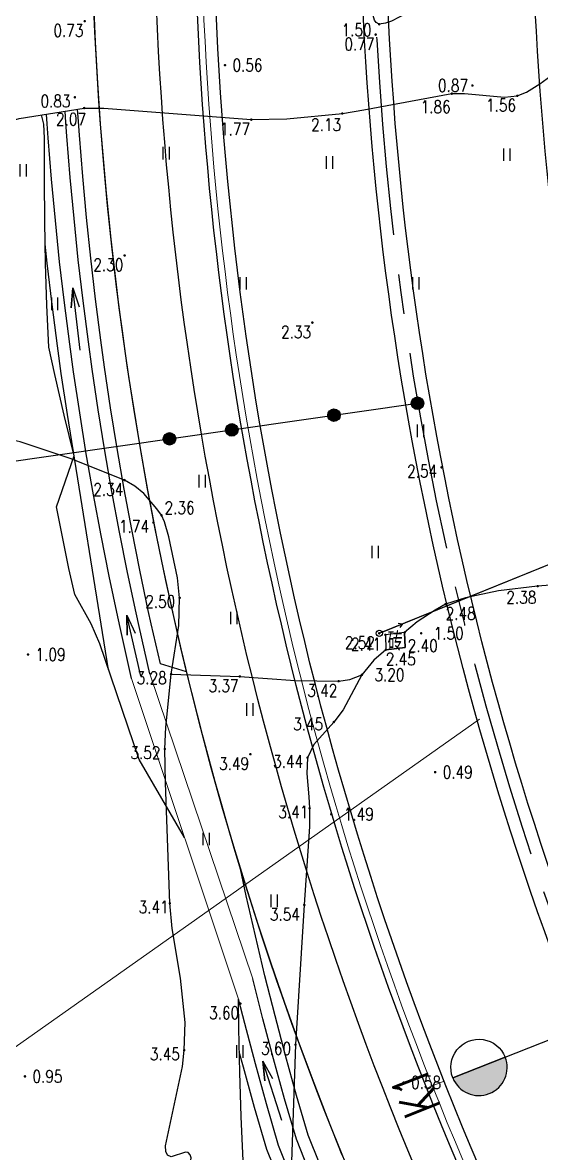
# Model space of a CAD drawing. Extents: x 500036 to 1001740, y 2543128 to 5086681.
# Drawn here: x 500704.8 to 500746.3, y 2543538.4 to 2543628.8 of the extents above; entities that cross this region are included whole.
import ezdxf
from ezdxf.enums import TextEntityAlignment as Align

# ---------------------------------------------------------------- set-up
doc = ezdxf.new("R2010")
doc.units = 0
doc.header["$LTSCALE"] = 0.5
doc.linetypes.add('CENTER', pattern=[50.8, 31.75, -6.35, 6.35, -6.35])
doc.layers.get('0').update_dxf_attribs({"linetype": 'CONTINUOUS', "lineweight": 5})
for name, color, linetype in [('GCD', 8, 'CONTINUOUS'), ('LJBX', 7, 'CONTINUOUS'), ('SPX', 4, 'CONTINUOUS'), ('station', 6, 'CONTINUOUS'), ('zhix', 2, 'CONTINUOUS'), ('分隔带', 3, 'CONTINUOUS'), ('地形图', 8, 'CONTINUOUS'), ('流水线', 5, 'CONTINUOUS'), ('路基边线', 1, 'CONTINUOUS'), ('路面边线', 7, 'CONTINUOUS')]:
    doc.layers.add(name, color=color, linetype=linetype)
doc.layers.add('标注', color=4, linetype='CONTINUOUS', lineweight=15)
doc.layers.add('隧道', color=6, linetype='CONTINUOUS', lineweight=5)
doc.styles.add('GTF_XW', font='simplex1.shx', dxfattribs={"width": 0.7, "bigfont": 'hztxt.shx'})
doc.styles.add('HZ', font='romans.shx', dxfattribs={"width": 0.8, "bigfont": 'hztxt.shx'})
doc.linetypes.add('10421', pattern='A,2,[150,AAA.SHX,S=1,R=0,X=0,Y=1],1e-11', length=2)

# ---------------------------------------------------------------- blocks, each defined once
blk = doc.blocks.new('公里标')
at = {"layer": 'station'}
h = blk.add_hatch(color=256, dxfattribs=at)
edge = h.paths.add_edge_path()
edge.add_arc((0, 13), 3, 90, 270)
edge.add_line((0, 10), (0, 16))
blk.add_line((0, 16), (0, 0), dxfattribs=at)
blk.add_lwpolyline([(0, 16, 1), (0, 10)], format="xyb", close=True, dxfattribs=at)
blk.add_lwpolyline([(0, 16, -1), (0, 10, -15.340907)], format="xyb", dxfattribs=at)
blk = doc.blocks.new('GC200')
at = {"linetype": 'Continuous', "const_width": 0.2, "flags": 128}
blk.add_lwpolyline([(-0.1, 0, 1), (0.1, 0, 1)], format="xyb", close=True, dxfattribs=at)
blk = doc.blocks.new('gc121')
for p, q in [((-0.5, -1), (-0.5, 1)), ((0.5, -1), (0.5, 1))]:
    blk.add_line(p, q)
blk = doc.blocks.new('gc013b')
at = {"linetype": 'Continuous'}
blk.add_line((0.5, 0), (4, 0), dxfattribs=at)
at = {"linetype": 'Continuous', "flags": 128}
blk.add_lwpolyline([(3.39, 0.35), (4, 0), (3.39, -0.35)], dxfattribs=at)
blk = doc.blocks.new('gc170')
at = {"linetype": 'Continuous'}
blk.add_circle((0, 0), 0.5, dxfattribs=at)

msp = doc.modelspace()

# ---------------------------------------------------------------- hatches: boundary and pattern name
at = {"layer": '路面边线'}
h = msp.add_hatch(color=256, dxfattribs=at)
edge = h.paths.add_edge_path()
edge.add_arc((500736.347, 2543598.377), 0.5, 0, 360)
h = msp.add_hatch(color=256, dxfattribs=at)
edge = h.paths.add_edge_path()
edge.add_arc((500729.665, 2543597.418), 0.5, 0, 360)
h = msp.add_hatch(color=256, dxfattribs=at)
edge = h.paths.add_edge_path()
edge.add_arc((500721.499, 2543596.245), 0.5, 0, 360)
h = msp.add_hatch(color=256, dxfattribs=at)
edge = h.paths.add_edge_path()
edge.add_arc((500716.511, 2543595.528), 0.5, 0, 360)

# ---------------------------------------------------------------- linework, layer by layer
at = {"layer": 'LJBX', "flags": 128}
msp.add_lwpolyline([(500730.332, 2543538.27), (500729.118, 2543541.307), (500727.941, 2543544.357), (500726.8, 2543547.422), (500725.696, 2543550.5), (500724.629, 2543553.591), (500723.6, 2543556.695), (500722.608, 2543559.811), (500721.653, 2543562.938), (500720.735, 2543566.077), (500719.856, 2543569.226), (500719.014, 2543572.386), (500718.211, 2543575.556), (500717.445, 2543578.735), (500716.718, 2543581.923), (500716.029, 2543585.12), (500715.378, 2543588.324), (500714.766, 2543591.536), (500714.192, 2543594.756), (500713.658, 2543597.982), (500713.161, 2543601.214), (500712.704, 2543604.452), (500712.286, 2543607.695), (500711.906, 2543610.943), (500711.566, 2543614.195), (500711.264, 2543617.451), (500711.002, 2543620.71), (500710.779, 2543623.973), (500710.595, 2543627.237), (500710.45, 2543630.504)], dxfattribs=at)
at = {"layer": 'SPX', "flags": 128}
for points in [[(500714.939, 2543576.746), (500714.074, 2543580.529), (500713.837, 2543581.609), (500713.154, 2543584.841), (500712.511, 2543588.082), (500711.906, 2543591.33), (500711.34, 2543594.585), (500710.813, 2543597.847), (500710.326, 2543601.114), (500710.023, 2543603.298), (500709.601, 2543606.573), (500709.219, 2543609.855), (500708.877, 2543613.14), (500708.574, 2543616.43), (500708.31, 2543619.72), (500708.23, 2543620.825), (500708.176, 2543621.734)], [(500717.878, 2543576.915), (500715.784, 2543577.538), (500715.05, 2543580.748), (500714.814, 2543581.82), (500714.134, 2543585.041), (500713.493, 2543588.271), (500712.89, 2543591.507), (500712.326, 2543594.751), (500711.802, 2543598.001), (500711.316, 2543601.257), (500711.014, 2543603.43), (500710.594, 2543606.695), (500710.213, 2543609.965), (500709.872, 2543613.238), (500709.57, 2543616.516), (500709.307, 2543619.796), (500709.228, 2543620.89), (500709.168, 2543621.893)], [(500717.723, 2543563.671), (500714.081, 2543569.905), (500710.95, 2543579.13), (500710.249, 2543580.732), (500708.946, 2543583.085), (500708.464, 2543585.177), (500707.465, 2543590.099), (500708.891, 2543594.164), (500708.1, 2543597.414), (500707.347, 2543600.676), (500706.866, 2543602.858), (500706.716, 2543606.207), (500706.607, 2543609.555), (500706.538, 2543612.9), (500706.51, 2543616.242), (500706.523, 2543619.581), (500706.459, 2543620.687), (500706.273, 2543621.428)], [(500713.485, 2543576.374), (500712.611, 2543580.201), (500712.37, 2543581.293), (500711.685, 2543584.54), (500711.038, 2543587.798), (500710.429, 2543591.064), (500709.861, 2543594.338), (500709.331, 2543597.617), (500708.841, 2543600.9), (500708.536, 2543603.099), (500708.112, 2543606.391), (500707.728, 2543609.69), (500707.384, 2543612.994), (500707.079, 2543616.301), (500706.814, 2543619.606), (500706.733, 2543620.726), (500706.688, 2543621.495)], [(500711.636, 2543577.068), (500708.343, 2543597.464), (500707.852, 2543600.758), (500707.545, 2543602.966), (500707.12, 2543606.269), (500706.734, 2543609.581), (500706.575, 2543611.107)], [(500735.206, 2543522.488), (500733.801, 2543525.466), (500732.431, 2543528.461), (500731.097, 2543531.472), (500729.8, 2543534.499), (500728.538, 2543537.541), (500727.603, 2543539.867), (500726.68, 2543543.04), (500725.796, 2543546.22), (500724.952, 2543549.408), (500724.147, 2543552.602), (500723.382, 2543555.802), (500722.656, 2543559.008), (500722.194, 2543561.148)], [(500734.302, 2543522.062), (500732.894, 2543525.045), (500731.519, 2543528.051), (500730.18, 2543531.073), (500728.878, 2543534.11), (500727.613, 2543537.163), (500726.657, 2543539.54), (500725.718, 2543542.766), (500724.831, 2543545.958), (500723.984, 2543549.157), (500723.176, 2543552.363)], [(500722.411, 2543537.81), (500722.246, 2543541.345), (500722.128, 2543544.868), (500722.058, 2543548.38), (500722.041, 2543550.727)], [(500732.945, 2543521.421), (500731.533, 2543524.413), (500730.151, 2543527.435), (500728.805, 2543530.473), (500727.496, 2543533.528), (500726.224, 2543536.596), (500725.237, 2543539.049), (500724.275, 2543542.356), (500723.383, 2543545.565), (500722.531, 2543548.782), (500722.041, 2543550.727)], [(500725.298, 2543536.218), (500724.291, 2543538.722), (500723.313, 2543542.082), (500722.418, 2543545.304), (500722.095, 2543546.524)]]:
    msp.add_lwpolyline(points, dxfattribs=at)
at = {"layer": 'zhix', "linetype": 'CENTER', "flags": 128}
msp.add_lwpolyline([(500793.177, 2543473.03), (500792.623, 2543473.863), (500792.07, 2543474.696), (500791.517, 2543475.529), (500790.964, 2543476.363), (500790.411, 2543477.196), (500789.859, 2543478.029), (500789.306, 2543478.863), (500788.754, 2543479.697), (500788.203, 2543480.531), (500787.652, 2543481.365), (500787.101, 2543482.2), (500786.551, 2543483.035), (500786.001, 2543483.871), (500785.452, 2543484.707), (500784.904, 2543485.543), (500784.357, 2543486.38), (500783.81, 2543487.217), (500783.264, 2543488.055), (500782.719, 2543488.893), (500782.174, 2543489.732), (500781.631, 2543490.572), (500781.089, 2543491.412), (500780.548, 2543492.253), (500780.008, 2543493.094), (500779.469, 2543493.937), (500778.931, 2543494.78), (500778.395, 2543495.624), (500777.859, 2543496.468), (500777.326, 2543497.314), (500776.793, 2543498.161), (500776.262, 2543499.008), (500775.733, 2543499.856), (500775.205, 2543500.706), (500774.679, 2543501.556), (500774.154, 2543502.407), (500773.631, 2543503.26), (500773.11, 2543504.113), (500772.59, 2543504.968), (500772.073, 2543505.823), (500771.557, 2543506.68), (500771.044, 2543507.538), (500770.532, 2543508.397), (500770.022, 2543509.258), (500769.515, 2543510.119), (500769.009, 2543510.982), (500768.506, 2543511.846), (500768.006, 2543512.712), (500767.507, 2543513.579), (500767.011, 2543514.447), (500766.517, 2543515.317), (500766.026, 2543516.188), (500765.537, 2543517.06), (500765.051, 2543517.934), (500764.568, 2543518.81), (500764.087, 2543519.687), (500763.609, 2543520.565), (500763.134, 2543521.445), (500762.662, 2543522.326), (500762.193, 2543523.209), (500761.726, 2543524.094), (500761.263, 2543524.98), (500760.803, 2543525.868), (500760.346, 2543526.757), (500759.892, 2543527.648), (500759.441, 2543528.541), (500758.994, 2543529.436), (500758.55, 2543530.332), (500758.11, 2543531.229), (500757.673, 2543532.129), (500757.239, 2543533.03, -0.10866), (500732.772, 2543637.598), (500732.761, 2543638.598), (500732.753, 2543639.598), (500732.75, 2543640.598), (500732.75, 2543641.598), (500732.754, 2543642.598), (500732.762, 2543643.598), (500732.773, 2543644.598), (500732.788, 2543645.598), (500732.807, 2543646.598), (500732.829, 2543647.597), (500732.854, 2543648.597), (500732.883, 2543649.597), (500732.915, 2543650.596), (500732.951, 2543651.596), (500732.989, 2543652.595), (500733.031, 2543653.594), (500733.076, 2543654.593), (500733.124, 2543655.592), (500733.175, 2543656.59), (500733.228, 2543657.589), (500733.285, 2543658.587), (500733.344, 2543659.586), (500733.407, 2543660.584), (500733.471, 2543661.582), (500733.539, 2543662.579), (500733.609, 2543663.577), (500733.681, 2543664.574), (500733.756, 2543665.571), (500733.834, 2543666.568), (500733.913, 2543667.565), (500733.995, 2543668.562), (500734.079, 2543669.558), (500734.166, 2543670.555), (500734.254, 2543671.551), (500734.345, 2543672.547), (500734.437, 2543673.542), (500734.531, 2543674.538), (500734.628, 2543675.533), (500734.726, 2543676.528), (500734.826, 2543677.523), (500734.927, 2543678.518), (500735.031, 2543679.513), (500735.135, 2543680.507), (500735.242, 2543681.502), (500735.35, 2543682.496), (500735.459, 2543683.49), (500735.569, 2543684.484), (500735.681, 2543685.477), (500735.795, 2543686.471), (500735.909, 2543687.464), (500736.024, 2543688.458), (500736.141, 2543689.451), (500736.259, 2543690.444), (500736.377, 2543691.437), (500736.497, 2543692.43), (500736.617, 2543693.423), (500736.738, 2543694.415), (500736.86, 2543695.408), (500736.983, 2543696.4), (500737.106, 2543697.393), (500737.229, 2543698.385), (500737.354, 2543699.377), (500737.478, 2543700.369), (500737.603, 2543701.361), (500737.729, 2543702.354), (500737.855, 2543703.346), (500737.98, 2543704.338), (500738.107, 2543705.33), (500738.233, 2543706.322), (500738.359, 2543707.314), (500779.058, 2544027.005)], format="xyb", dxfattribs=at)
at = {"layer": '分隔带', "flags": 128}
for points in [[(500778.47, 2543463.092, -0.03434), (500741.486, 2543525.408, -0.108749), (500715.274, 2543637.382)], [(500741.593, 2543532.907, -0.102319), (500718.523, 2543637.422)], [(500791.511, 2543471.924, -0.034993), (500756.337, 2543532.598, -0.108661), (500731.772, 2543637.586)], [(500794.843, 2543474.137, -0.035001), (500758.141, 2543533.463, -0.108658), (500733.772, 2543637.611)]]:
    msp.add_lwpolyline(points, format="xyb", dxfattribs=at)
at = {"layer": '地形图', "linetype": 'Continuous'}
msp.add_line((500735.138, 2543580.736), (500758.08, 2543590.042), dxfattribs=at)
at = {"layer": '地形图', "linetype": '10421', "flags": 128}
for points in [[(500860.343, 2543851.928), (500860.047, 2543848.173), (500860.224, 2543843.871), (500860.586, 2543841.436), (500861.444, 2543839.235), (500862.157, 2543836.826), (500862.338, 2543834.809), (500861.901, 2543832.451), (500860.911, 2543830.439), (500859.128, 2543827.609), (500851.893, 2543817.011), (500850.945, 2543815.282), (500850.008, 2543813.394), (500847.518, 2543806.489), (500847.098, 2543805.734), (500846.64, 2543805.158), (500845.603, 2543804.195), (500844.63, 2543803.65), (500843.912, 2543803.41), (500843.033, 2543803.431), (500841.899, 2543803.694), (500838.886, 2543804.666), (500837.358, 2543805.028), (500836.219, 2543805.211), (500835.198, 2543805.278), (500833.319, 2543805.204), (500832.559, 2543805.261), (500831.069, 2543805.446), (500823.29, 2543806.657), (500820.881, 2543807.2), (500817.506, 2543808.162), (500813.685, 2543809.652), (500811.133, 2543811.063), (500810.562, 2543811.189), (500809.059, 2543811.24), (500806.627, 2543811.101), (500804.968, 2543810.83), (500804.108, 2543810.524), (500803.544, 2543810.028), (500802.875, 2543809.264), (500802.289, 2543808.208), (500801.898, 2543807.177), (500801.711, 2543806.174), (500801.722, 2543805.504), (500802.184, 2543804.167), (500802.293, 2543803.494), (500802.284, 2543802.744), (500802.173, 2543802.052), (500802.121, 2543801.759), (500802.038, 2543801.542), (500801.778, 2543801.351), (500798.924, 2543800.552), (500798.309, 2543800.226), (500798.148, 2543800.084), (500798.065, 2543799.938), (500797.985, 2543799.517), (500798.448, 2543797.098), (500798.544, 2543796.806), (500798.733, 2543796.507), (500798.851, 2543796.454), (500799.025, 2543796.436), (500799.182, 2543796.474), (500799.312, 2543796.541), (500800.273, 2543797.618), (500800.469, 2543797.754), (500800.737, 2543797.895), (500801.053, 2543797.953), (500801.388, 2543797.941), (500804.649, 2543797.386), (500805.832, 2543797.09), (500809.789, 2543795.991), (500814.45, 2543794.43), (500819.265, 2543792.747), (500823.708, 2543790.935), (500830.01, 2543788.428), (500830.42, 2543788.161), (500830.684, 2543787.752), (500830.717, 2543787.25), (500830.635, 2543786.574), (500828.876, 2543781.625), (500824.671, 2543771.397), (500823.392, 2543767.802), (500820.356, 2543759.78), (500819.801, 2543757.665), (500819.636, 2543756.3), (500819.695, 2543755.201), (500819.926, 2543753.871), (500820.289, 2543752.135), (500820.164, 2543750.426), (500819.733, 2543748.326), (500814.277, 2543735.818), (500812.157, 2543730.812), (500810.77, 2543727.398), (500810.197, 2543726.096), (500804.923, 2543715.593), (500801.135, 2543708.145), (500800.056, 2543706.559), (500799.568, 2543706.249), (500798.843, 2543705.997), (500797.404, 2543705.787), (500796.77, 2543705.817), (500796.121, 2543705.928), (500789.994, 2543708.502), (500787.543, 2543709.301), (500781.647, 2543711.482), (500775.489, 2543713.089), (500771.585, 2543714.053), (500760.307, 2543715.899), (500759.63, 2543715.908), (500759.318, 2543715.773), (500759.19, 2543715.596), (500759.132, 2543715.308), (500758.909, 2543712.025), (500758.852, 2543710.191), (500758.616, 2543704.913), (500758.641, 2543703.982), (500758.815, 2543703.42), (500759.291, 2543702.774), (500759.912, 2543702.198), (500760.502, 2543701.735), (500762.052, 2543700.977), (500767.871, 2543698.438), (500770.746, 2543697.33), (500775.392, 2543695.692), (500776.018, 2543695.527), (500776.429, 2543695.584), (500777.993, 2543696.026), (500778.308, 2543696.078), (500778.564, 2543696.038), (500778.801, 2543695.977), (500786.589, 2543693.437), (500788.881, 2543692.619), (500791.081, 2543691.701), (500793.057, 2543690.679), (500793.256, 2543690.443), (500793.444, 2543690.116), (500793.597, 2543689.678), (500793.583, 2543689.13), (500793.424, 2543688.696), (500792.696, 2543687.458), (500792.27, 2543686.532), (500789.308, 2543677.158), (500787.385, 2543672.284), (500786.233, 2543668.935), (500784.592, 2543662.504), (500783.42, 2543656.342), (500783.174, 2543653.102), (500783.306, 2543649.457), (500783.549, 2543647.984), (500784.91, 2543643.685), (500785.566, 2543641.799), (500786.043, 2543639.398), (500786.337, 2543637.109), (500786.169, 2543630.304), (500786.054, 2543629.794), (500785.868, 2543629.496), (500785.369, 2543629.434), (500784.87, 2543629.534), (500782.302, 2543630.056), (500780.179, 2543630.601), (500776.162, 2543631.868), (500773.51, 2543632.933), (500768.622, 2543635.33), (500764.488, 2543637.161), (500762.961, 2543637.683), (500760.591, 2543638.221), (500758.572, 2543638.617), (500757.477, 2543638.755), (500756.614, 2543638.711), (500754.644, 2543637.464), (500753.951, 2543637.222), (500749.75, 2543637.4), (500747.868, 2543637.509), (500747.238, 2543637.413), (500746.88, 2543637.207), (500746.726, 2543637.013), (500746.522, 2543636.579), (500746.314, 2543635.787), (500746.138, 2543635.303), (500745.946, 2543635.058), (500741.716, 2543632.814), (500739.79, 2543631.823), (500734.266, 2543628.917), (500733.774, 2543628.751), (500733.273, 2543628.674), (500733.04, 2543628.823), (500732.916, 2543629.01), (500732.441, 2543630.626), (500732.355, 2543630.78), (500732.197, 2543630.906), (500731.749, 2543631.013), (500731.241, 2543631.002), (500724.288, 2543630.447), (500712.949, 2543630.645), (500711.325, 2543630.634), (500700.435, 2543629.704), (500690.727, 2543628.745), (500688.358, 2543628.605), (500683.424, 2543628.311), (500679.368, 2543628.16), (500675.508, 2543628.369), (500672.672, 2543628.904), (500670.448, 2543629.513), (500669.135, 2543630.089), (500666.228, 2543631.331), (500663.88, 2543632.429), (500662.231, 2543633.593), (500661.28, 2543634.705), (500660.618, 2543636.077), (500659.469, 2543640.107), (500658.985, 2543641.512), (500658.469, 2543642.778), (500656.226, 2543646.444), (500655.177, 2543647.656), (500648.572, 2543653.759), (500648.131, 2543654.519), (500647.792, 2543655.337), (500647.668, 2543656.082), (500647.599, 2543656.926), (500648.349, 2543665.451), (500648.591, 2543668.017), (500648.598, 2543669.946), (500648.074, 2543678.756), (500648.063, 2543679.504), (500648.153, 2543680.673), (500648.66, 2543685.231), (500649.522, 2543690.364), (500649.605, 2543691.42), (500649.602, 2543692.247), (500649.394, 2543692.709), (500649.152, 2543693.058), (500639.722, 2543698.395), (500639.047, 2543698.96), (500638.606, 2543699.429), (500638.363, 2543700.114), (500638.123, 2543701.005), (500637.19, 2543705.892), (500637.056, 2543707.165), (500637.173, 2543709.494), (500637.972, 2543713.611), (500638.014, 2543714.168), (500637.897, 2543715.46), (500637.016, 2543719.21), (500636.885, 2543720.059), (500636.661, 2543722.165), (500636.162, 2543732.418), (500636.259, 2543733.964), (500636.438, 2543735.027), (500636.684, 2543735.902), (500637.752, 2543739.042), (500640.183, 2543744.392), (500644.069, 2543753.036), (500646.886, 2543758.268), (500646.946, 2543758.764), (500646.947, 2543759.128), (500646.805, 2543759.441), (500646.535, 2543759.695), (500644.538, 2543760.65)], [(500651.629, 2543603.607), (500657.861, 2543601.668), (500658.273, 2543601.471), (500658.516, 2543601.254), (500658.622, 2543600.93), (500658.646, 2543600.554), (500658.384, 2543596.78), (500658.098, 2543596.242), (500657.348, 2543595.524), (500656.934, 2543595.001), (500656.652, 2543594.307), (500656.792, 2543593.879), (500657.878, 2543593.201), (500659.358, 2543592.59), (500661.336, 2543592.128), (500661.879, 2543592.106), (500662.568, 2543592.198), (500664.092, 2543592.353), (500666.258, 2543592.868), (500667.466, 2543593.231), (500672.879, 2543595.668), (500674.976, 2543596.541), (500681.17, 2543598.68), (500681.793, 2543598.785), (500682.453, 2543598.836), (500685.187, 2543598.693), (500686.581, 2543598.705), (500687.481, 2543599.089), (500688.528, 2543600.014), (500692.231, 2543604.714), (500693.536, 2543606.432), (500694.443, 2543608.14), (500697.113, 2543615.62), (500698.036, 2543617.637), (500699.049, 2543619.172), (500699.564, 2543619.597), (500700.145, 2543619.83), (500702.466, 2543620.565), (500704.484, 2543621.141), (500709.684, 2543621.976), (500711.256, 2543621.959), (500723.053, 2543621.05), (500725.897, 2543621.105), (500730.335, 2543621.544), (500732.055, 2543621.827), (500739.095, 2543623.127), (500740.093, 2543623.152), (500743.302, 2543622.858), (500744.322, 2543622.954), (500745.071, 2543623.249), (500746.126, 2543623.914), (500749.646, 2543626.467), (500751.041, 2543627.17), (500752.392, 2543627.4), (500754.916, 2543627.551), (500762.01, 2543627.389), (500762.701, 2543627.348), (500763.336, 2543627.23), (500764.923, 2543626.611), (500767.412, 2543625.399), (500767.783, 2543625.133), (500768.134, 2543624.759), (500768.295, 2543624.25), (500768.336, 2543623.553), (500767.77, 2543614.322), (500768.216, 2543607.634), (500768.53, 2543606.126), (500768.749, 2543605.683), (500769.123, 2543605.253), (500770.141, 2543604.404), (500771.157, 2543603.819), (500772.493, 2543603.26), (500773.543, 2543603.206), (500774.754, 2543603.378), (500778.993, 2543604.419), (500779.646, 2543604.612), (500780.275, 2543605.003), (500780.48, 2543605.506), (500780.595, 2543605.975), (500781.379, 2543612.171), (500781.549, 2543612.873), (500782.506, 2543615.937), (500782.628, 2543616.155), (500782.762, 2543616.326), (500783.082, 2543616.475), (500785.673, 2543616.915), (500785.951, 2543616.91), (500786.211, 2543616.86), (500786.317, 2543616.662), (500786.357, 2543616.35), (500786.443, 2543611.568), (500786.387, 2543610.342), (500786.242, 2543608.926), (500784.312, 2543594.884), (500783.466, 2543587.795), (500783.21, 2543584.221), (500782.621, 2543571.853), (500782.26, 2543569.353), (500781.973, 2543567.465), (500780.727, 2543562.334), (500780.312, 2543559.828), (500779.951, 2543557.29), (500779.273, 2543550.117), (500779.178, 2543548.483), (500778.561, 2543534.145), (500778.086, 2543522.801), (500778.206, 2543521.021), (500778.575, 2543519.536), (500779.399, 2543517.517), (500779.872, 2543516.786), (500782.57, 2543514.691), (500783.259, 2543513.812), (500783.741, 2543512.688), (500784.684, 2543509.79), (500786.521, 2543502.311), (500786.681, 2543501.133), (500786.569, 2543500.052), (500786.129, 2543498.407), (500784.697, 2543494.492), (500784.651, 2543493.744), (500784.722, 2543492.971), (500784.964, 2543491.823), (500785.079, 2543491.627), (500785.219, 2543491.461), (500785.572, 2543491.431), (500787.322, 2543491.665), (500788.044, 2543491.622), (500788.669, 2543491.418), (500788.993, 2543491.186), (500789.203, 2543490.799), (500789.257, 2543489.923), (500787.619, 2543464.343), (500786.91, 2543460.878), (500786.769, 2543459.701), (500786.638, 2543458.23), (500786.713, 2543455.948), (500786.608, 2543454.09), (500786.341, 2543452.651), (500786.082, 2543451.588), (500785.88, 2543451.163), (500785.636, 2543450.956), (500785.127, 2543450.694), (500783.724, 2543449.642), (500781.881, 2543448.618), (500779.27, 2543447.55), (500769.231, 2543443.02), (500757.701, 2543439.447), (500754.662, 2543438.383), (500753.141, 2543437.693), (500751.527, 2543436.741), (500748.434, 2543434.823), (500747.142, 2543433.801), (500746.768, 2543432.863), (500745.056, 2543425.785), (500744.448, 2543424.212), (500742.995, 2543422.625), (500738.215, 2543418.317), (500733.506, 2543414.596), (500729.301, 2543410.497), (500716.468, 2543394.053), (500713.877, 2543391.016), (500711.071, 2543388.079), (500699.609, 2543377.089), (500699.513, 2543376.74), (500699.494, 2543376.418), (500699.705, 2543375.968), (500700.372, 2543375.405), (500701.207, 2543374.961), (500701.748, 2543375.052), (500702.23, 2543375.247), (500715.338, 2543390.13), (500731.542, 2543408.611), (500733.982, 2543411.478), (500736.899, 2543414.663), (500744.156, 2543421.601), (500744.474, 2543421.785), (500744.753, 2543421.834), (500744.903, 2543421.737), (500745.045, 2543421.413), (500745.816, 2543411.735), (500746.046, 2543411.231), (500746.246, 2543410.933), (500746.975, 2543410.786), (500747.866, 2543410.927), (500748.446, 2543411.255), (500748.623, 2543411.886), (500748.333, 2543413.905), (500746.677, 2543420.82), (500746.356, 2543423.283), (500746.659, 2543425.698), (500747.888, 2543432.663), (500748.15, 2543433.317), (500748.62, 2543433.799), (500752.382, 2543436.346), (500753.26, 2543436.816), (500754.392, 2543437.208), (500755.594, 2543437.516), (500761.909, 2543438.704), (500765.654, 2543439.439), (500768.075, 2543440.117), (500772.67, 2543441.941), (500780.368, 2543444.936), (500783.282, 2543446.321), (500785.34, 2543447.504), (500786.384, 2543448.408), (500787.254, 2543449.745), (500789.917, 2543458.761), (500790.751, 2543463.582), (500790.981, 2543465.328), (500791.302, 2543469.661), (500791.794, 2543508.587), (500791.708, 2543510.688), (500791.424, 2543512.587), (500789.993, 2543517.044), (500789.743, 2543523.296), (500790.651, 2543533.807), (500791.77, 2543542.912), (500803.865, 2543624.262), (500804.791, 2543626.73), (500805.977, 2543627.956), (500807.359, 2543628.501), (500810.847, 2543628.626), (500839.481, 2543626.91), (500850.889, 2543625.662), (500876.41, 2543623.576), (500886.321, 2543622.634), (500901.728, 2543621.329)], [(500716.638, 2543576.725), (500722.135, 2543576.536), (500726.57, 2543576.211), (500730.033, 2543576.155), (500730.923, 2543576.286), (500731.903, 2543576.669)]]:
    msp.add_lwpolyline(points, dxfattribs=at)
at = {"layer": '地形图', "linetype": 'Continuous', "flags": 128}
msp.add_lwpolyline([(500733.285, 2543579.984), (500759.933, 2543590.794), (500773.069, 2543635.581), (500785.322, 2543675.705), (500794.752, 2543707.397)], dxfattribs=at)
at = {"layer": '地形图', "linetype": '10421', "flags": 128}
for points in [[(500718.188, 2543537.689), (500718.238, 2543538.046), (500718.166, 2543538.287), (500718.011, 2543538.474), (500717.788, 2543538.497), (500716.641, 2543538.139), (500716.341, 2543538.26), (500716.218, 2543538.554), (500716.19, 2543539.015), (500717.563, 2543545.34), (500717.692, 2543546.651), (500717.752, 2543548.859), (500717.405, 2543552.404), (500716.736, 2543556.377), (500716.543, 2543558.398), (500716.192, 2543568.04), (500716.137, 2543570.737), (500716.21, 2543572.475), (500716.638, 2543576.725), (500717.272, 2543580.618), (500717.325, 2543582.815), (500717.16, 2543584.427), (500716.472, 2543587.709), (500716.118, 2543588.908), (500715.87, 2543589.418), (500715.511, 2543589.934), (500714.466, 2543591.152), (500713.734, 2543591.749), (500712.92, 2543592.234), (500708.578, 2543593.967), (500704.579, 2543595.28), (500699.509, 2543596.41), (500694.361, 2543597.502), (500693.311, 2543597.53), (500692.413, 2543597.296), (500690.799, 2543595.884), (500689.045, 2543593.857), (500686.176, 2543590.134), (500684.097, 2543586.81), (500682.972, 2543583.995), (500682.05, 2543579.605), (500681.509, 2543574.06), (500681.496, 2543570.72), (500681.672, 2543564.486), (500681.953, 2543562.816), (500682.397, 2543561.49), (500683.915, 2543559.041), (500684.404, 2543557.692), (500684.789, 2543555.42), (500685.202, 2543552.011), (500685.338, 2543550.487), (500685.326, 2543549.252), (500685.169, 2543546.293), (500685.177, 2543544.638), (500686.058, 2543535.422), (500686.918, 2543529.256), (500687.397, 2543526.545), (500687.848, 2543524.749), (500688.39, 2543523.495), (500688.875, 2543522.623), (500690.131, 2543521.864), (500691.41, 2543521.368), (500693.553, 2543520.879), (500696.066, 2543520.793), (500705.087, 2543521.654), (500707.817, 2543521.97), (500709.488, 2543522.671), (500711.174, 2543523.704), (500712.565, 2543524.729), (500714.037, 2543525.962), (500715.111, 2543527.662), (500716.039, 2543529.734), (500716.63, 2543531.588)], [(500739.919, 2543519.031), (500743.997, 2543518.055), (500748.678, 2543517.355), (500755.407, 2543516.649), (500757.271, 2543516.662), (500765.73, 2543517.625), (500766.044, 2543517.664), (500766.398, 2543517.777), (500766.568, 2543517.927), (500766.688, 2543518.092), (500767.09, 2543519.09), (500767.463, 2543519.526), (500767.843, 2543519.765), (500768.822, 2543520.163), (500770.922, 2543520.833), (500771.086, 2543520.863), (500771.207, 2543520.838), (500771.268, 2543520.787), (500771.289, 2543520.675), (500771.27, 2543520.039), (500771.285, 2543519.89), (500771.355, 2543519.795), (500771.459, 2543519.789), (500771.554, 2543519.847), (500774.563, 2543521.668), (500775.432, 2543522.408), (500776.309, 2543523.341), (500776.784, 2543524.791), (500776.978, 2543526.644), (500777.348, 2543534.617), (500778.639, 2543548.064), (500779.548, 2543560.513), (500779.779, 2543562.602), (500780.376, 2543566.191), (500780.566, 2543568.271), (500780.471, 2543569.266), (500780.25, 2543570.402), (500779.852, 2543571.195), (500779.287, 2543571.741), (500776.567, 2543572.762), (500775.113, 2543573.401), (500773.475, 2543574.219), (500772.349, 2543574.831), (500771.587, 2543575.295), (500770.789, 2543576.049), (500770.435, 2543577.363), (500770.503, 2543579.664), (500770.416, 2543580.331), (500770.145, 2543580.805), (500769.106, 2543581.588), (500766.743, 2543583.037), (500765.394, 2543583.711), (500763.855, 2543584.11), (500761.793, 2543584.47), (500759.522, 2543584.632), (500757.921, 2543584.654), (500745.95, 2543583.754), (500742.819, 2543583.378), (500740.194, 2543582.832), (500738.592, 2543582.318), (500737.752, 2543581.822), (500736.322, 2543580.892), (500735.314, 2543580.046), (500735.351, 2543578.861), (500733.812, 2543578.676), (500732.845, 2543577.831), (500731.903, 2543576.669), (500730.392, 2543573.878), (500729.65, 2543572.888), (500728.067, 2543571.099), (500727.546, 2543570.042), (500727.481, 2543568.775), (500727.657, 2543566.9), (500727.715, 2543566.001), (500727.707, 2543564.539), (500727.293, 2543558.268), (500726.585, 2543547.098), (500726.234, 2543536.95), (500726.274, 2543535.643), (500726.347, 2543534.652), (500726.448, 2543534.337), (500726.63, 2543533.895), (500727.22, 2543533.054), (500727.489, 2543532.535), (500727.689, 2543531.911), (500727.912, 2543529.819), (500728.094, 2543529.009), (500728.856, 2543527.933), (500731.717, 2543524.904), (500735.689, 2543521.014), (500737.218, 2543519.953)]]:
    msp.add_lwpolyline(points, close=True, dxfattribs=at)
at = {"layer": '地形图', "linetype": 'Continuous', "flags": 128}
msp.add_lwpolyline([(500735.314, 2543580.046), (500733.775, 2543579.861), (500733.812, 2543578.676), (500735.351, 2543578.861)], close=True, dxfattribs=at)
at = {"layer": '标注'}
for p, q in [((500714.939, 2543576.746), (500723.176, 2543552.363)), ((500722.041, 2543550.727), (500713.485, 2543576.374))]:
    msp.add_line(p, q, dxfattribs=at)
at = {"layer": '流水线', "flags": 128}
for points in [[(500709.379, 2543602.629), (500708.785, 2543607.593), (500708.641, 2543606), (500708.785, 2543607.593), (500709.301, 2543606.079)], [(500714.209, 2543576.566), (500713.105, 2543581.443), (500713.126, 2543579.843), (500713.105, 2543581.443), (500713.775, 2543579.99)], [(500725.495, 2543541.024), (500723.966, 2543545.784), (500724.128, 2543544.193), (500723.966, 2543545.784), (500724.761, 2543544.396)]]:
    msp.add_lwpolyline(points, dxfattribs=at)
at = {"layer": '路基边线', "flags": 128}
msp.add_lwpolyline([(500774.435, 2543460.581, -0.034965), (500736.986, 2543523.229, -0.108773), (500710.274, 2543637.32)], format="xyb", dxfattribs=at)
at = {"layer": '路面边线'}
msp.add_line((500736.335, 2543598.369), (500690.748, 2543591.823), dxfattribs=at)
at = {"layer": '路面边线', "flags": 128}
for points in [[(500781.782, 2543465.335, -0.035019), (500745.761, 2543527.478, -0.108724), (500720.023, 2543637.44)], [(500804.378, 2543481.002, -0.034886), (500768.645, 2543538.733, -0.108411), (500745.521, 2543637.756)]]:
    msp.add_lwpolyline(points, format="xyb", dxfattribs=at)
at = {"layer": '路面边线'}
for centre in [(500736.347, 2543598.377), (500729.665, 2543597.418), (500721.499, 2543596.245), (500716.511, 2543595.528)]:
    msp.add_circle(centre, 0.5, dxfattribs=at)
at = {"layer": '隧道', "color": 7}
msp.add_line((500741.314, 2543573.13), (500692.157, 2543538.425), dxfattribs=at)
at = {"layer": '隧道'}
msp.add_line((500737.074, 2543543.619), (500738.469, 2543544.172), dxfattribs=at)
at = {"layer": '隧道', "flags": 128}
msp.add_lwpolyline([(500742.049, 2543533.112, -0.102319), (500719.023, 2543637.428)], format="xyb", dxfattribs=at)

# ---------------------------------------------------------------- block references
at = {"layer": 'station', "color": 6, "xscale": 0.75, "yscale": 0.75, "zscale": 0.75, "rotation": 111.6105983234313}
msp.add_blockref('公里标', (500750.323, 2543548.867), dxfattribs=at)
at = {"layer": '地形图', "linetype": 'Continuous'}
ref = msp.add_blockref('GC200', (500709.734, 2543628.923, 0.725), dxfattribs=dict(at, xscale=0.5, yscale=0.5, zscale=0.5))
ref.add_attrib('height', '0.73', dxfattribs={"layer": 'GCD', "linetype": 'Continuous', "height": 1, "style": 'HZ', "width": 0.8}).set_placement((500707.234, 2543628.173, 0.73), align=Align.MIDDLE_LEFT)
ref = msp.add_blockref('GC200', (500733.273, 2543628.674, 1.501), dxfattribs=dict(at, xscale=0.5, yscale=0.5, zscale=0.5))
ref.add_attrib('height', '1.50', dxfattribs={"layer": 'GCD', "linetype": 'Continuous', "height": 1, "style": 'HZ', "width": 0.8}).set_placement((500730.273, 2543628.224, 1.5), align=Align.MIDDLE_LEFT)
ref = msp.add_blockref('GC200', (500732.998, 2543627.846, 0.768), dxfattribs=dict(at, xscale=0.5, yscale=0.5, zscale=0.5))
ref.add_attrib('height', '0.77', dxfattribs={"layer": 'GCD', "linetype": 'Continuous', "height": 1, "style": 'HZ', "width": 0.8}).set_placement((500730.498, 2543627.096, 0.77), align=Align.MIDDLE_LEFT)
ref = msp.add_blockref('GC200', (500720.951, 2543625.404, 0.56), dxfattribs=dict(at, xscale=0.5, yscale=0.5, zscale=0.5))
ref.add_attrib('height', '0.56', dxfattribs={"layer": 'GCD', "linetype": 'Continuous', "height": 1, "style": 'HZ', "width": 0.8}).set_placement((500721.551, 2543625.404, 0.56), align=Align.MIDDLE_LEFT)
ref = msp.add_blockref('GC200', (500740.735, 2543623.779, 0.87), dxfattribs=dict(at, xscale=0.5, yscale=0.5, zscale=0.5))
ref.add_attrib('height', '0.87', dxfattribs={"layer": 'GCD', "linetype": 'Continuous', "height": 1, "style": 'HZ', "width": 0.8}).set_placement((500737.985, 2543623.779, 0.87), align=Align.MIDDLE_LEFT)
ref = msp.add_blockref('GC200', (500708.948, 2543622.835, 0.832), dxfattribs=dict(at, xscale=0.5, yscale=0.5, zscale=0.5))
ref.add_attrib('height', '0.83', dxfattribs={"layer": 'GCD', "linetype": 'Continuous', "height": 1, "style": 'HZ', "width": 0.8}).set_placement((500706.198, 2543622.535, 0.83), align=Align.MIDDLE_LEFT)
ref = msp.add_blockref('GC200', (500739.095, 2543623.127, 1.855), dxfattribs=dict(at, xscale=0.5, yscale=0.5, zscale=0.5))
ref.add_attrib('height', '1.86', dxfattribs={"layer": 'GCD', "linetype": 'Continuous', "height": 1, "style": 'HZ', "width": 0.8}).set_placement((500736.595, 2543622.077, 1.86), align=Align.MIDDLE_LEFT)
ref = msp.add_blockref('GC200', (500744.322, 2543622.954, 1.563), dxfattribs=dict(at, xscale=0.5, yscale=0.5, zscale=0.5))
ref.add_attrib('height', '1.56', dxfattribs={"layer": 'GCD', "linetype": 'Continuous', "height": 1, "style": 'HZ', "width": 0.8}).set_placement((500741.822, 2543622.204, 1.56), align=Align.MIDDLE_LEFT)
ref = msp.add_blockref('GC200', (500709.684, 2543621.976, 2.067), dxfattribs=dict(at, xscale=0.5, yscale=0.5, zscale=0.5))
ref.add_attrib('height', '2.07', dxfattribs={"layer": 'GCD', "linetype": 'Continuous', "height": 1, "style": 'HZ', "width": 0.8}).set_placement((500707.434, 2543621.076, 2.07), align=Align.MIDDLE_LEFT)
ref = msp.add_blockref('GC200', (500723.053, 2543621.05, 1.767), dxfattribs=dict(at, xscale=0.5, yscale=0.5, zscale=0.5))
ref.add_attrib('height', '1.77', dxfattribs={"layer": 'GCD', "linetype": 'Continuous', "height": 1, "style": 'HZ', "width": 0.8}).set_placement((500720.553, 2543620.3, 1.77), align=Align.MIDDLE_LEFT)
ref = msp.add_blockref('GC200', (500730.335, 2543621.544, 2.133), dxfattribs=dict(at, xscale=0.5, yscale=0.5, zscale=0.5))
ref.add_attrib('height', '2.13', dxfattribs={"layer": 'GCD', "linetype": 'Continuous', "height": 1, "style": 'HZ', "width": 0.8}).set_placement((500727.835, 2543620.644, 2.13), align=Align.MIDDLE_LEFT)
at = {"layer": '地形图', "linetype": 'Continuous', "xscale": 0.5, "yscale": 0.5}
for name, p in [('gc121', (500716.255, 2543618.373)), ('gc121', (500729.312, 2543617.62)), ('gc121', (500743.5, 2543618.248)), ('gc121', (500704.83, 2543616.993)), ('gc121', (500722.407, 2543607.96)), ('gc121', (500736.218, 2543607.96)), ('gc121', (500707.341, 2543606.329)), ('gc121', (500736.594, 2543596.167)), ('gc121', (500719.143, 2543592.152)), ('gc121', (500732.979, 2543586.481)), ('gc121', (500721.679, 2543581.211)), ('gc170', (500733.285, 2543579.984)), ('gc121', (500722.947, 2543573.887)), ('gc121', (500719.467, 2543563.534)), ('gc121', (500724.886, 2543558.6)), ('gc121', (500722.142, 2543546.55))]:
    msp.add_blockref(name, p, dxfattribs=at)
at = {"layer": '地形图', "linetype": 'Continuous'}
ref = msp.add_blockref('GC200', (500712.924, 2543610.193, 2.297), dxfattribs=dict(at, xscale=0.5, yscale=0.5, zscale=0.5))
ref.add_attrib('height', '2.30', dxfattribs={"layer": 'GCD', "linetype": 'Continuous', "height": 1, "style": 'HZ', "width": 0.8}).set_placement((500710.424, 2543609.443, 2.3), align=Align.MIDDLE_LEFT)
ref = msp.add_blockref('GC200', (500727.935, 2543604.822, 2.33), dxfattribs=dict(at, xscale=0.5, yscale=0.5, zscale=0.5))
ref.add_attrib('height', '2.33', dxfattribs={"layer": 'GCD', "linetype": 'Continuous', "height": 1, "style": 'HZ', "width": 0.8}).set_placement((500725.435, 2543604.072, 2.33), align=Align.MIDDLE_LEFT)
ref = msp.add_blockref('GC200', (500738.263, 2543593.248, 2.543), dxfattribs=dict(at, xscale=0.5, yscale=0.5, zscale=0.5))
ref.add_attrib('height', '2.54', dxfattribs={"layer": 'GCD', "linetype": 'Continuous', "height": 1, "style": 'HZ', "width": 0.8}).set_placement((500735.513, 2543592.948, 2.54), align=Align.MIDDLE_LEFT)
ref = msp.add_blockref('GC200', (500712.92, 2543592.234, 2.344), dxfattribs=dict(at, xscale=0.5, yscale=0.5, zscale=0.5))
ref.add_attrib('height', '2.34', dxfattribs={"layer": 'GCD', "linetype": 'Continuous', "height": 1, "style": 'HZ', "width": 0.8}).set_placement((500710.42, 2543591.484, 2.34), align=Align.MIDDLE_LEFT)
ref = msp.add_blockref('GC200', (500715.87, 2543589.418, 2.359), dxfattribs=dict(at, xscale=0.5, yscale=0.5, zscale=0.5))
ref.add_attrib('height', '2.36', dxfattribs={"layer": 'GCD', "linetype": 'Continuous', "height": 1, "style": 'HZ', "width": 0.8}).set_placement((500716.12, 2543590.018, 2.36), align=Align.MIDDLE_LEFT)
ref = msp.add_blockref('GC200', (500715.226, 2543588.835, 1.737), dxfattribs=dict(at, xscale=0.5, yscale=0.5, zscale=0.5))
ref.add_attrib('height', '1.74', dxfattribs={"layer": 'GCD', "linetype": 'Continuous', "height": 1, "style": 'HZ', "width": 0.8}).set_placement((500712.476, 2543588.535, 1.74), align=Align.MIDDLE_LEFT)
ref = msp.add_blockref('GC200', (500745.95, 2543583.754, 2.376), dxfattribs=dict(at, xscale=0.5, yscale=0.5, zscale=0.5))
ref.add_attrib('height', '2.38', dxfattribs={"layer": 'GCD', "linetype": 'Continuous', "height": 1, "style": 'HZ', "width": 0.8}).set_placement((500743.45, 2543582.854, 2.38), align=Align.MIDDLE_LEFT)
ref = msp.add_blockref('GC200', (500717.325, 2543582.815, 2.504), dxfattribs=dict(at, xscale=0.5, yscale=0.5, zscale=0.5))
ref.add_attrib('height', '2.50', dxfattribs={"layer": 'GCD', "linetype": 'Continuous', "height": 1, "style": 'HZ', "width": 0.8}).set_placement((500714.575, 2543582.515, 2.5), align=Align.MIDDLE_LEFT)
ref = msp.add_blockref('GC200', (500738.592, 2543582.318, 2.475), dxfattribs=dict(at, xscale=0.5, yscale=0.5, zscale=0.5))
ref.add_attrib('height', '2.48', dxfattribs={"layer": 'GCD', "linetype": 'Continuous', "height": 1, "style": 'HZ', "width": 0.8}).set_placement((500738.592, 2543581.568, 2.48), align=Align.MIDDLE_LEFT)
at = {"layer": '地形图', "linetype": 'Continuous', "xscale": 0.50000000005334, "yscale": 0.5, "rotation": 22.08037551047175}
msp.add_blockref('gc013b', (500733.285, 2543579.984), dxfattribs=at)
at = {"layer": '地形图', "linetype": 'Continuous'}
ref = msp.add_blockref('GC200', (500735.314, 2543580.046, 2.395), dxfattribs=dict(at, xscale=0.5, yscale=0.5, zscale=0.5))
ref.add_attrib('height', '2.40', dxfattribs={"layer": 'GCD', "linetype": 'Continuous', "height": 1, "style": 'HZ', "width": 0.8}).set_placement((500735.564, 2543578.996, 2.4), align=Align.MIDDLE_LEFT)
ref = msp.add_blockref('GC200', (500736.637, 2543579.987, 1.5), dxfattribs=dict(at, xscale=0.5, yscale=0.5, zscale=0.5))
ref.add_attrib('height', '1.50', dxfattribs={"layer": 'GCD', "linetype": 'Continuous', "height": 1, "style": 'HZ', "width": 0.8}).set_placement((500737.637, 2543579.987, 1.5), align=Align.MIDDLE_LEFT)
ref = msp.add_blockref('GC200', (500733.285, 2543579.984, 2.52), dxfattribs=dict(at, xscale=0.5, yscale=0.5, zscale=0.5))
ref.add_attrib('height', '2.52', dxfattribs={"layer": 'GCD', "linetype": 'Continuous', "height": 1, "style": 'HZ', "width": 0.8}).set_placement((500730.535, 2543579.234, 2.52), align=Align.MIDDLE_LEFT)
ref = msp.add_blockref('GC200', (500733.775, 2543579.861, 2.412), dxfattribs=dict(at, xscale=0.5, yscale=0.5, zscale=0.5))
ref.add_attrib('height', '2.41', dxfattribs={"layer": 'GCD', "linetype": 'Continuous', "height": 1, "style": 'HZ', "width": 0.8}).set_placement((500731.025, 2543579.111, 2.41), align=Align.MIDDLE_LEFT)
ref = msp.add_blockref('GC200', (500705.199, 2543578.284, 1.09), dxfattribs=dict(at, xscale=0.5, yscale=0.5, zscale=0.5))
ref.add_attrib('height', '1.09', dxfattribs={"layer": 'GCD', "linetype": 'Continuous', "height": 1, "style": 'HZ', "width": 0.8}).set_placement((500705.799, 2543578.284, 1.09), align=Align.MIDDLE_LEFT)
ref = msp.add_blockref('GC200', (500733.812, 2543578.676, 2.453), dxfattribs=dict(at, xscale=0.5, yscale=0.5, zscale=0.5))
ref.add_attrib('height', '2.45', dxfattribs={"layer": 'GCD', "linetype": 'Continuous', "height": 1, "style": 'HZ', "width": 0.8}).set_placement((500733.812, 2543577.926, 2.45), align=Align.MIDDLE_LEFT)
ref = msp.add_blockref('GC200', (500716.638, 2543576.725, 3.282), dxfattribs=dict(at, xscale=0.5, yscale=0.5, zscale=0.5))
ref.add_attrib('height', '3.28', dxfattribs={"layer": 'GCD', "linetype": 'Continuous', "height": 1, "style": 'HZ', "width": 0.8}).set_placement((500713.888, 2543576.425, 3.28), align=Align.MIDDLE_LEFT)
ref = msp.add_blockref('GC200', (500722.135, 2543576.536, 3.368), dxfattribs=dict(at, xscale=0.5, yscale=0.5, zscale=0.5))
ref.add_attrib('height', '3.37', dxfattribs={"layer": 'GCD', "linetype": 'Continuous', "height": 1, "style": 'HZ', "width": 0.8}).set_placement((500719.635, 2543575.786, 3.37), align=Align.MIDDLE_LEFT)
ref = msp.add_blockref('GC200', (500731.903, 2543576.669, 3.199), dxfattribs=dict(at, xscale=0.5, yscale=0.5, zscale=0.5))
ref.add_attrib('height', '3.20', dxfattribs={"layer": 'GCD', "linetype": 'Continuous', "height": 1, "style": 'HZ', "width": 0.8}).set_placement((500732.903, 2543576.669, 3.2), align=Align.MIDDLE_LEFT)
ref = msp.add_blockref('GC200', (500730.033, 2543576.155, 3.423), dxfattribs=dict(at, xscale=0.5, yscale=0.5, zscale=0.5))
ref.add_attrib('height', '3.42', dxfattribs={"layer": 'GCD', "linetype": 'Continuous', "height": 1, "style": 'HZ', "width": 0.8}).set_placement((500727.533, 2543575.405, 3.42), align=Align.MIDDLE_LEFT)
ref = msp.add_blockref('GC200', (500729.65, 2543572.888, 3.453), dxfattribs=dict(at, xscale=0.5, yscale=0.5, zscale=0.5))
ref.add_attrib('height', '3.45', dxfattribs={"layer": 'GCD', "linetype": 'Continuous', "height": 1, "style": 'HZ', "width": 0.8}).set_placement((500726.4, 2543572.738, 3.45), align=Align.MIDDLE_LEFT)
ref = msp.add_blockref('GC200', (500716.137, 2543570.737, 3.517), dxfattribs=dict(at, xscale=0.5, yscale=0.5, zscale=0.5))
ref.add_attrib('height', '3.52', dxfattribs={"layer": 'GCD', "linetype": 'Continuous', "height": 1, "style": 'HZ', "width": 0.8}).set_placement((500713.387, 2543570.437, 3.52), align=Align.MIDDLE_LEFT)
ref = msp.add_blockref('GC200', (500722.978, 2543570.315, 3.49), dxfattribs=dict(at, xscale=0.5, yscale=0.5, zscale=0.5))
ref.add_attrib('height', '3.49', dxfattribs={"layer": 'GCD', "linetype": 'Continuous', "height": 1, "style": 'HZ', "width": 0.8}).set_placement((500720.478, 2543569.565, 3.49), align=Align.MIDDLE_LEFT)
ref = msp.add_blockref('GC200', (500727.546, 2543570.042, 3.436), dxfattribs=dict(at, xscale=0.5, yscale=0.5, zscale=0.5))
ref.add_attrib('height', '3.44', dxfattribs={"layer": 'GCD', "linetype": 'Continuous', "height": 1, "style": 'HZ', "width": 0.8}).set_placement((500724.796, 2543569.742, 3.44), align=Align.MIDDLE_LEFT)
ref = msp.add_blockref('GC200', (500737.76, 2543568.882, 0.49), dxfattribs=dict(at, xscale=0.5, yscale=0.5, zscale=0.5))
ref.add_attrib('height', '0.49', dxfattribs={"layer": 'GCD', "linetype": 'Continuous', "height": 1, "style": 'HZ', "width": 0.8}).set_placement((500738.36, 2543568.882, 0.49), align=Align.MIDDLE_LEFT)
ref = msp.add_blockref('GC200', (500727.715, 2543566.001, 3.413), dxfattribs=dict(at, xscale=0.5, yscale=0.5, zscale=0.5))
ref.add_attrib('height', '3.41', dxfattribs={"layer": 'GCD', "linetype": 'Continuous', "height": 1, "style": 'HZ', "width": 0.8}).set_placement((500725.215, 2543565.701, 3.41), align=Align.MIDDLE_LEFT)
ref = msp.add_blockref('GC200', (500729.451, 2543565.519, 1.493), dxfattribs=dict(at, xscale=0.5, yscale=0.5, zscale=0.5))
ref.add_attrib('height', '1.49', dxfattribs={"layer": 'GCD', "linetype": 'Continuous', "height": 1, "style": 'HZ', "width": 0.8}).set_placement((500730.451, 2543565.519, 1.49), align=Align.MIDDLE_LEFT)
ref = msp.add_blockref('GC200', (500716.543, 2543558.398, 3.405), dxfattribs=dict(at, xscale=0.5, yscale=0.5, zscale=0.5))
ref.add_attrib('height', '3.41', dxfattribs={"layer": 'GCD', "linetype": 'Continuous', "height": 1, "style": 'HZ', "width": 0.8}).set_placement((500714.043, 2543558.098, 3.41), align=Align.MIDDLE_LEFT)
ref = msp.add_blockref('GC200', (500727.293, 2543558.268, 3.535), dxfattribs=dict(at, xscale=0.5, yscale=0.5, zscale=0.5))
ref.add_attrib('height', '3.54', dxfattribs={"layer": 'GCD', "linetype": 'Continuous', "height": 1, "style": 'HZ', "width": 0.8}).set_placement((500724.543, 2543557.518, 3.54), align=Align.MIDDLE_LEFT)
ref = msp.add_blockref('GC200', (500722.18, 2543550.386, 3.599), dxfattribs=dict(at, xscale=0.5, yscale=0.5, zscale=0.5))
ref.add_attrib('height', '3.60', dxfattribs={"layer": 'GCD', "linetype": 'Continuous', "height": 1, "style": 'HZ', "width": 0.8}).set_placement((500719.68, 2543549.636, 3.6), align=Align.MIDDLE_LEFT)
ref = msp.add_blockref('GC200', (500717.692, 2543546.651, 3.449), dxfattribs=dict(at, xscale=0.5, yscale=0.5, zscale=0.5))
ref.add_attrib('height', '3.45', dxfattribs={"layer": 'GCD', "linetype": 'Continuous', "height": 1, "style": 'HZ', "width": 0.8}).set_placement((500714.942, 2543546.351, 3.45), align=Align.MIDDLE_LEFT)
ref = msp.add_blockref('GC200', (500726.585, 2543547.098, 3.604), dxfattribs=dict(at, xscale=0.5, yscale=0.5, zscale=0.5))
ref.add_attrib('height', '3.60', dxfattribs={"layer": 'GCD', "linetype": 'Continuous', "height": 1, "style": 'HZ', "width": 0.8}).set_placement((500723.835, 2543546.798, 3.6), align=Align.MIDDLE_LEFT)
ref = msp.add_blockref('GC200', (500704.954, 2543544.562, 0.95), dxfattribs=dict(at, xscale=0.5, yscale=0.5, zscale=0.5))
ref.add_attrib('height', '0.95', dxfattribs={"layer": 'GCD', "linetype": 'Continuous', "height": 1, "style": 'HZ', "width": 0.8}).set_placement((500705.554, 2543544.562, 0.95), align=Align.MIDDLE_LEFT)
ref = msp.add_blockref('GC200', (500735.23, 2543544.067, 0.58), dxfattribs=dict(at, xscale=0.5, yscale=0.5, zscale=0.5))
ref.add_attrib('height', '0.58', dxfattribs={"layer": 'GCD', "linetype": 'Continuous', "height": 1, "style": 'HZ', "width": 0.8}).set_placement((500735.83, 2543544.067, 0.58), align=Align.MIDDLE_LEFT)

# ---------------------------------------------------------------- texts
at = {"layer": 'station', "color": 6, "style": 'GTF_XW', "width": 0.7}
msp.add_text('K1', height=3, rotation=111.6106, dxfattribs=at).set_placement((500737.572, 2543543.816), align=Align.CENTER)
at = {"layer": '地形图', "linetype": 'Continuous', "style": 'HZ', "width": 0.8}
msp.add_text('砖', height=1.5, dxfattribs=at).set_placement((500735.157, 2543579.34), align=Align.MIDDLE_RIGHT)

doc.saveas('drawing.dxf')
